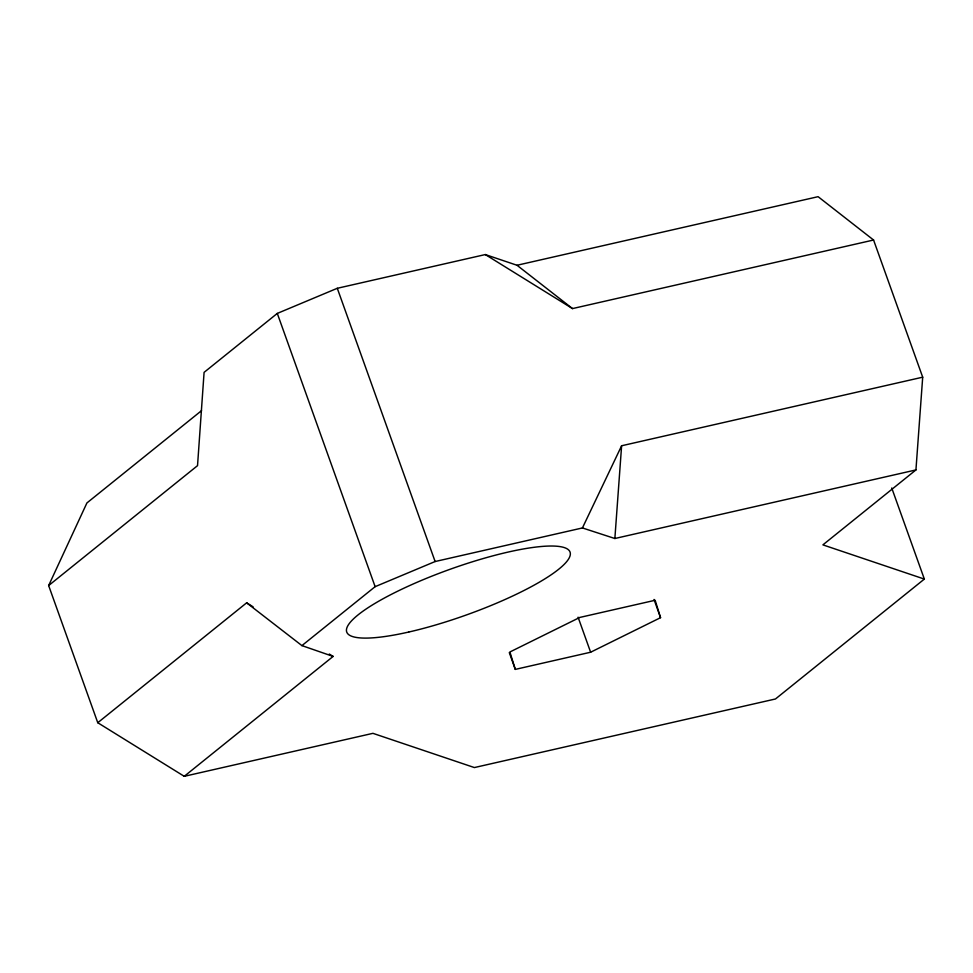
<?xml version="1.0" encoding="UTF-8"?>
<svg xmlns="http://www.w3.org/2000/svg" width="973" height="973" viewBox="0 0 973 973"><rect width="100%" height="100%" fill="white"/><g stroke="black" fill="none" stroke-linecap="round" stroke-linejoin="round"><path stroke-width="1.46" d="M97.762 722.72L246.643 602.822L301.922 645.61L375.128 586.67L435.126 561.53L582.426 527.95L614.863 538.507L621.613 445.768L922.696 377.183L873.572 240.015L818.098 196.68L517.016 265.264L485.32 254.561L337.29 288.288L277.293 313.415L204.087 372.367L197.531 465.653L48.65 585.551L97.762 722.72L184.25 776.32L372.927 733.338L474.386 767.563L775.469 698.979L924.35 579.081L891.742 487.996M924.35 579.081L822.89 544.868L915.934 469.935L922.696 377.183M48.65 585.551L86.913 502.956L201.533 410.655M582.426 527.95L621.613 445.768M184.25 776.32L333.131 656.422L329.263 654.026M590.623 652.226L660.545 617.673L655.145 600.268L579.823 617.429L509.901 651.983L515.301 669.388L590.623 652.226L578.084 617.198M485.32 254.561L572.501 308.587L873.572 240.015M614.863 538.507L915.934 469.935M301.922 645.61L333.131 656.422M246.643 602.822L253.102 606.824M517.016 265.264L572.501 308.587M654.026 599.453L660.545 617.673M509.28 652.567L515.301 669.388M337.29 288.288L435.126 561.53M277.293 313.415L375.128 586.67M408.769 632.024A118.597 24.252 -19.7 0 0 570.117 552.287A118.597 24.252 -19.7 0 0 396.291 591.876A118.597 24.252 -19.7 0 0 408.769 632.024"/></g></svg>
